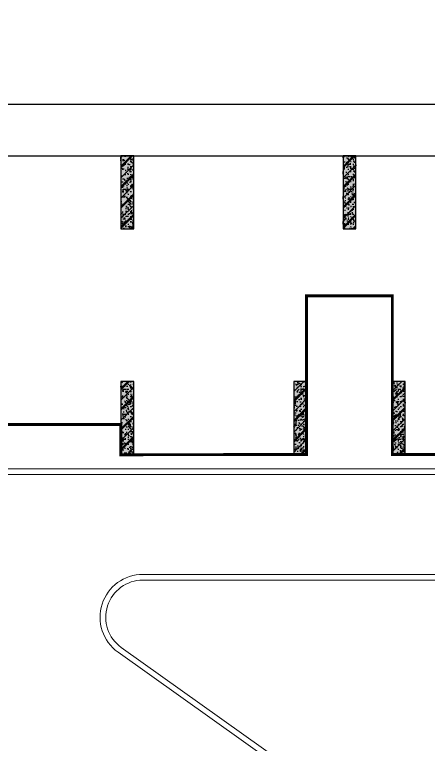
# Model space of a CAD drawing. Header units: millimetres. Extents: x 379264 to 1158416, y -283062 to 356890.
# Drawn here: x 767888 to 768178, y -3571 to -3060 of the extents above; entities that cross this region are included whole.
import ezdxf

# ---------------------------------------------------------------- set-up
doc = ezdxf.new("R2010")
doc.units = ezdxf.units.MM
for name, color, linetype in [('11PM. DIM', 2, 'Continuous'), ('BLOCK A - CHI TIET THANG 3$0$DnW', 20, 'Continuous'), ('keyplan TANG 1$0$MB_Cot tang 1$0$Concrete Hatch', 250, 'Continuous'), ('keyplan TANG 1$0$MB_Cot tang 1$0$Concrete Line', 250, 'Continuous'), ('keyplan TANG 1$0$MB_Cot tang 1$0$Concrete Solid', 250, 'Continuous'), ('keyplan TANG 1$0$mb_unitmix twa 1-20$0$Net thay Tran', 250, 'Continuous')]:
    doc.layers.add(name, color=color, linetype=linetype)
doc.layers.add('keyplan TANG 1$0$Hatch vat lieu', color=250, linetype='Continuous', lineweight=5)
doc.layers.add('keyplan TANG 1$0$Net Thay khac', color=250, linetype='Continuous', lineweight=15)

# ---------------------------------------------------------------- blocks, each defined once
blk = doc.blocks.new('*U1378')
at = {"layer": 'keyplan TANG 1$0$MB_Cot tang 1$0$Concrete Hatch'}
h = blk.add_hatch(dxfattribs=at)
h.set_pattern_fill('CONCRETE', color=256, scale=50, style=0, pattern_type=2)
h.set_pattern_definition([(45, (-100, -2300), (-176.7766952966369, 176.7766952966369), []), (45, (-100, -2250), (-353.5533905932737, 353.5533905932738), []), (49.99999999999999, (-100, -2300), (358.6300913003767, -31.37606749129755), [37.5, -412.5]), (355, (-100, -2300), (-69.3756668065, 376.0960668500059), [30, -330]), (100.4514, (-70.11416, -2302.614669999999), (289.2546908570108, 344.7197710304768), [31.870095, -350.571056]), (46.18420000000001, (-100, -2200), (533.6205243128222, -82.75950716450905), [56.25, -618.75]), (96.6356, (-55.53162750000001, -2206.8966535), (467.3313527743517, 487.0589354502209), [47.805144, -525.8565]), (351.1842, (-100, -2200), (467.3309725668136, 487.0593004626623), [45, -495]), (21, (-50, -2225), (298.4535260592309, -201.3094453326694), [37.5, -412.5]), (326.0000000000001, (-50, -2225), (121.6576659607909, 362.5750225234265), [30, -330]), (71.4514, (-25.1288835, -2241.775803), (420.111314290745, 161.2652483549762), [31.870095, -350.571056]), (37.50000000000001, (-100, -2300), (6.079927658645334, 166.4469269156558), [0, -326, 0, -335, 0, -331.25]), (7.499999999999999, (-100, -2300), (131.5347687210743, 197.2058559411801), [0, -191, 0, -318.5, 0, -126.25]), (327.5, (-211.5, -2300), (266.9112180862045, -11.2774358671899), [0, -125, 0, -390, 0, -517.5]), (317.5, (-261.5, -2300), (291.5930846711931, 50.05249116615882), [0, -162.5, 0, -259, 0, -367.5]), (0, (75, -2125), (0, 875), [87.5, -787.5]), (0, (337.5, -1950), (0, 875), [87.5, -787.5]), (0, (162.5, -1600), (0, 875), [87.5, -350, 87.5, -350]), (90, (75, -2125), (-875, 5.35782974626967e-14), [87.5, -787.5]), (90, (162.5, -1600), (-875, 5.35782974626967e-14), [87.5, -787.5]), (90, (425, -1950), (-875, 5.35782974626967e-14), [87.5, -787.5]), (90, (600, -1687.5), (-875, 5.35782974626967e-14), [87.5, -787.5]), (135, (162.5, -2125), (-875.016357447105, 8.881784197001252e-14), [123.76, -1113.7]), (135, (250, -1600), (-875.016357447105, 8.881784197001252e-14), [123.76, -1113.7]), (45, (337.5, -1950), (8.881784197001252e-14, 875.016357447105), [123.76, -247.485, 123.76, -742.455]), (0, (-275, -2300), (87.5, 87.5), [-175, 0])])
h.paths.add_polyline_path([(-250, 150), (-250, -2400), (200, -2400), (200, 150)])
at = {"layer": 'keyplan TANG 1$0$MB_Cot tang 1$0$Concrete Solid'}
blk.add_hatch(color=256, dxfattribs=at).paths.add_polyline_path([(-250, 150), (-250, -2400), (200, -2400), (200, 150)])
at = {"layer": 'keyplan TANG 1$0$MB_Cot tang 1$0$Concrete Line'}
blk.add_lwpolyline([(-250, 150), (-250, -2400), (200, -2400), (200, 150)], close=True, dxfattribs=at)
blk = doc.blocks.new('*U1380')
at = {"layer": 'keyplan TANG 1$0$MB_Cot tang 1$0$Concrete Hatch'}
h = blk.add_hatch(dxfattribs=at)
h.set_pattern_fill('CONCRETE', color=256, scale=50, style=0, pattern_type=2)
h.set_pattern_definition([(45, (0, -2300), (-176.7766952966369, 176.7766952966369), []), (45, (0, -2250), (-353.5533905932737, 353.5533905932738), []), (49.99999999999999, (0, -2300), (358.6300913003767, -31.37606749129755), [37.5, -412.5]), (355, (0, -2300), (-69.3756668065, 376.0960668500059), [30, -330]), (100.4514, (29.88584, -2302.614669999999), (289.2546908570108, 344.7197710304768), [31.870095, -350.571056]), (46.18420000000001, (0, -2200), (533.6205243128222, -82.75950716450905), [56.25, -618.75]), (96.6356, (44.46837249999999, -2206.8966535), (467.3313527743517, 487.0589354502209), [47.805144, -525.8565]), (351.1842, (0, -2200), (467.3309725668136, 487.0593004626623), [45, -495]), (21, (50, -2225), (298.4535260592309, -201.3094453326694), [37.5, -412.5]), (326.0000000000001, (50, -2225), (121.6576659607909, 362.5750225234265), [30, -330]), (71.4514, (74.8711165, -2241.775803), (420.111314290745, 161.2652483549762), [31.870095, -350.571056]), (37.50000000000001, (0, -2300), (6.079927658645334, 166.4469269156558), [0, -326, 0, -335, 0, -331.25]), (7.499999999999999, (0, -2300), (131.5347687210743, 197.2058559411801), [0, -191, 0, -318.5, 0, -126.25]), (327.5, (-111.5, -2300), (266.9112180862045, -11.2774358671899), [0, -125, 0, -390, 0, -517.5]), (317.5, (-161.5, -2300), (291.5930846711931, 50.05249116615882), [0, -162.5, 0, -259, 0, -367.5]), (0, (175, -2125), (0, 875), [87.5, -787.5]), (0, (437.5, -1950), (0, 875), [87.5, -787.5]), (0, (262.5, -1600), (0, 875), [87.5, -350, 87.5, -350]), (90, (175, -2125), (-875, 5.35782974626967e-14), [87.5, -787.5]), (90, (262.5, -1600), (-875, 5.35782974626967e-14), [87.5, -787.5]), (90, (525, -1950), (-875, 5.35782974626967e-14), [87.5, -787.5]), (90, (700, -1687.5), (-875, 5.35782974626967e-14), [87.5, -787.5]), (135, (262.5, -2125), (-875.016357447105, 8.881784197001252e-14), [123.76, -1113.7]), (135, (350, -1600), (-875.016357447105, 8.881784197001252e-14), [123.76, -1113.7]), (45, (437.5, -1950), (8.881784197001252e-14, 875.016357447105), [123.76, -247.485, 123.76, -742.455]), (0, (-175, -2300), (87.5, 87.5), [-175, 0])])
h.paths.add_polyline_path([(-200, 150), (-200, -2400), (250, -2400), (250, 150)])
at = {"layer": 'keyplan TANG 1$0$MB_Cot tang 1$0$Concrete Solid'}
blk.add_hatch(color=256, dxfattribs=at).paths.add_polyline_path([(-200, 150), (-200, -2400), (250, -2400), (250, 150)])
at = {"layer": 'keyplan TANG 1$0$MB_Cot tang 1$0$Concrete Line'}
blk.add_lwpolyline([(-200, 150), (-200, -2400), (250, -2400), (250, 150)], close=True, dxfattribs=at)
blk = doc.blocks.new('keyplan TANG 1')
at = {"color": 7, "const_width": 100}
blk.add_lwpolyline([(51849.99999999998, 147049.9999934825), (51849.22730582915, 142850.0000023286), (46749.99999999988, 142800.0000000003), (46750.0000317989, 141044.2857124685), (51850, 141049.9999999999), (51848.45461165832, 130599.9999999999), (38149.99999999999, 130599.9999999999), (38149.99999999996, 136150.0000031281), (35150.00000010683, 136150.0000018544), (35150.00000010683, 130600.0000018544), (28650, 130599.9999999999), (28649.99999970043, 131649.9999994063), (23846.90922331624, 131649.9999994063), (23850.00000000003, 140850.0000036549), (22550.00000000003, 140829.5533258049), (22550.00000000003, 132250.0000023285), (22696.90922331624, 132250.0000055772), (22700.00000000001, 125550.0000054775), (17150.00000000003, 125550.0000054775), (17149.99999872623, 122549.9999989607), (22700, 122549.9999989607), (22700, 109750.000000035)], dxfattribs=at)
at = {"layer": 'keyplan TANG 1$0$Hatch vat lieu'}
blk.add_lwpolyline([(57150, 145400.0000146566), (57150, 133099.9999999998, -0.414213562373095), (54150, 130099.9999999998), (23846.90922331635, 130099.9999999998)], format="xyb", dxfattribs=at)
blk.add_lwpolyline([(56205.24792232655, 123601.4070662289, 0.5562375110274282), (54592.09903703071, 126199.9999999998), (29420.6487006091, 126199.9999999998, 0.7300783279523014), (28666.27963133552, 123841.2614546907), (38543.14228860883, 116803.8302370184, 0.2591918782612139), (39315.48662816314, 116717.0773013445), (47885.2762931661, 120293.6122419499, -0.1931453142958636), (49523.67322750331, 120316.1822055399), (53088.12353348662, 118942.607230159, 0.3875559772616345), (54092.74207707122, 119334.16864503)], format="xyb", close=True, dxfattribs=at)
at = {"layer": 'keyplan TANG 1$0$mb_unitmix twa 1-20$0$Net thay Tran'}
blk.add_lwpolyline([(10450.0000065181, 147850.0000020646), (10449.99999999991, 95349.99999896024), (12249.99999342476, 95349.99999896024), (12249.99999342476, 141249.9999910947), (12450, 141249.9999910947), (12450, 141050), (46748.45462060507, 141049.9999999999), (46748.45462060507, 142849.9999999999), (12450, 142849.9999826836), (12450, 142649.9999826836), (12250, 142649.9999826836), (12250.00000651844, 147850.0000020646)], close=True, dxfattribs=at)
at = {"layer": 'keyplan TANG 1$0$Net Thay khac'}
blk.add_lwpolyline([(57350, 145400.0000146566), (57350, 132899.9999999998, -0.414213562373095), (54350, 129899.9999999998), (23846.90922331635, 129899.9999999998)], format="xyb", dxfattribs=at)
blk.add_lwpolyline([(56384.4866873594, 123512.6745180322, 0.5562375110274079), (54592.09903703071, 126399.9999999998), (29420.6487006091, 126399.9999999998, 0.7300783279522763), (28550.22285144718, 123678.3786015662), (38427.08550872048, 116640.9473838939, 0.259191878261222), (39392.51593315881, 116532.5062143024), (47962.30559815944, 120109.0411549069, -0.193145314295868), (49451.75735664496, 120129.5593036262), (53016.20766262442, 118755.9843282467, 0.3875559772616574), (54271.98084210372, 119245.4360968324)], format="xyb", close=True, dxfattribs=at)
at = {"layer": 'keyplan TANG 1$0$MB_Cot tang 1$0$Concrete Line'}
for name, p in [('*U1378', (28900, 140900.0000023287)), ('*U1378', (36675, 140900.0000023287)), ('*U1378', (28900, 132999.9999999999)), ('*U1380', (34900, 133000.0000023287)), ('*U1378', (38400, 132999.9999999999))]:
    blk.add_blockref(name, p, dxfattribs=at)
blk = doc.blocks.new('A$C7B9A04D0')
at = {"layer": 'BLOCK A - CHI TIET THANG 3$0$DnW', "xscale": 0.02, "yscale": 0.02, "zscale": 0.02}
blk.add_blockref('keyplan TANG 1', (-863.4642223573755, 1049.538480618317), dxfattribs=at)

msp = doc.modelspace()

# ---------------------------------------------------------------- block references
at = {"layer": '11PM. DIM'}
msp.add_blockref('A$C7B9A04D0', (768253.2560930145, -7029.301869962608), dxfattribs=at)

doc.saveas('drawing.dxf')
